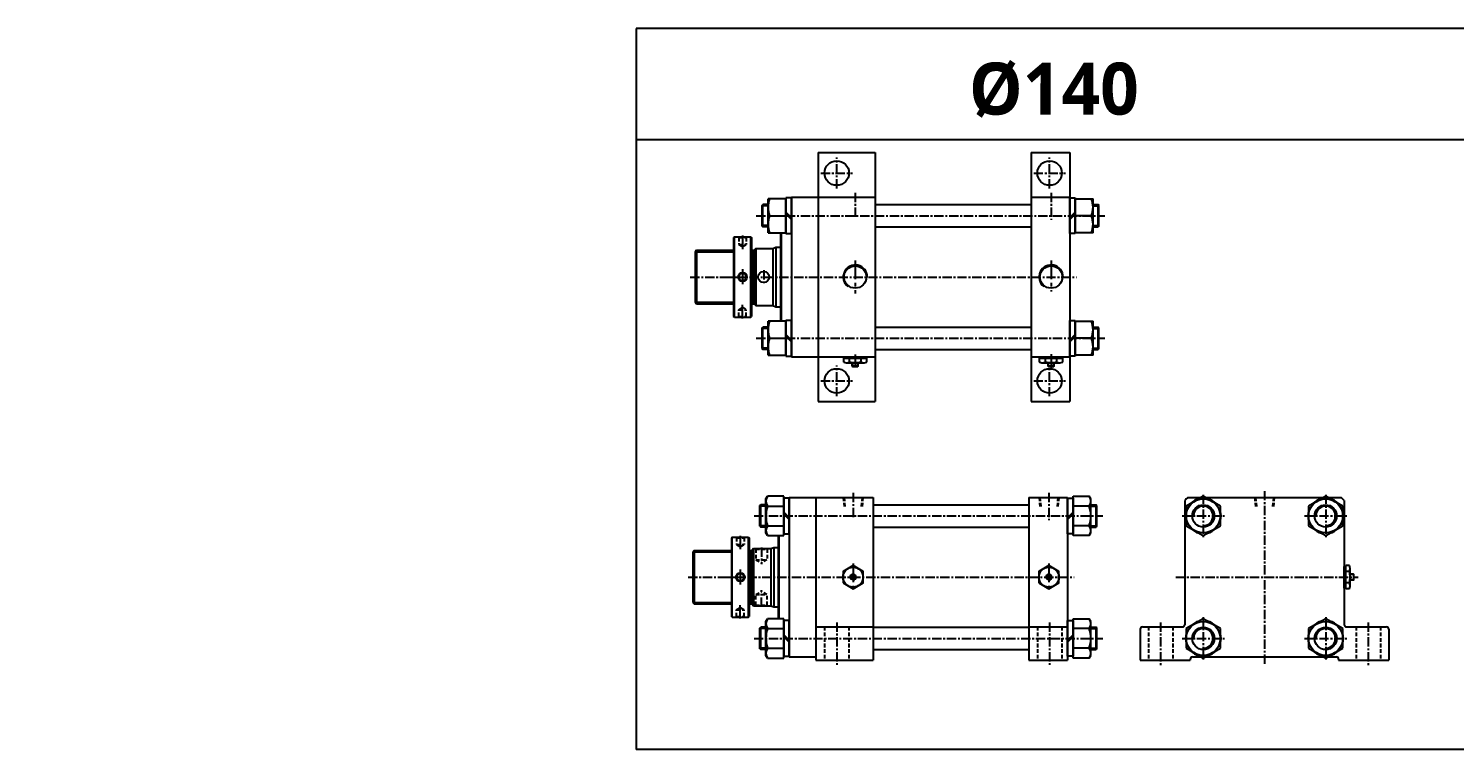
# Model space of a CAD drawing. Extents: x -819 to 5395, y -23 to 1964.
# Drawn here: x -819 to 1103, y -23 to 948 of the extents above; entities that cross this region are included whole.
import ezdxf

# ---------------------------------------------------------------- set-up
doc = ezdxf.new("R2010")
doc.units = 0
doc.header["$LTSCALE"] = 10
doc.header["$MEASUREMENT"] = 0
for name, pattern in [('CENTER', [2, 1.25, -0.25, 0.25, -0.25]), ('CENTERX2', [4, 2.5, -0.5, 0.5, -0.5]), ('HIDDENX2', [0.75, 0.5, -0.25])]:
    doc.linetypes.add(name, pattern=pattern)
doc.layers.get('0').update_dxf_attribs({"linetype": 'CONTINUOUS'})
for name, color, linetype in [('CEN', 1, 'CENTERX2'), ('CENTER', 1, 'CENTER'), ('CL', 1, 'CENTER'), ('DIM', 2, 'CONTINUOUS'), ('HID', 2, 'HIDDENX2'), ('ML', 7, 'CONTINUOUS')]:
    doc.layers.add(name, color=color, linetype=linetype)
doc.styles.add('GHS', font='romans', dxfattribs={"bigfont": 'ghs'})
doc.styles.add('문자', font='romans.shx')

msp = doc.modelspace()

# ---------------------------------------------------------------- linework, layer by layer
for p, q in [((3507, 948.4), (0, 948.4)), ((0, 948.4), (0, -22.6)), ((3507, 798.4), (0, 798.4)), ((3507, -22.6), (0, -22.6)), ((3507, -22.6), (0, -22.6))]:
    msp.add_line(p, q)
at = {"color": 7, "linetype": 'Continuous'}
for p, q in [((279.6, 499.2), (279.6, 504.2)), ((279.6, 504.2), (286, 504.2)), ((280.6, 504.2), (280.6, 506.2)), ((280.6, 506.2), (309.8, 506.2)), ((286, 504.2), (310.8, 504.2)), ((287.4, 499.2), (287.4, 504.2)), ((303, 499.2), (303, 504.2)), ((309.8, 504.2), (309.8, 506.2)), ((310.8, 499.2), (310.8, 504.2)), ((543.6, 499.2), (543.6, 504.2)), ((543.6, 504.2), (550, 504.2)), ((544.6, 504.2), (544.6, 506.2)), ((544.6, 506.2), (573.8, 506.2)), ((550, 504.2), (574.8, 504.2)), ((551.4, 499.2), (551.4, 504.2)), ((567, 499.2), (567, 504.2)), ((573.8, 504.2), (573.8, 506.2)), ((574.8, 499.2), (574.8, 504.2)), ((282.8, 498.2), (307.6, 498.2)), ((291.2, 498.5), (291.2, 498.5)), ((291.2, 493.7), (291.2, 498.2)), ((291.2, 493.7), (291.7, 493.2)), ((299.2, 493.7), (291.2, 493.7)), ((291.7, 493.2), (298.7, 493.2)), ((299.2, 493.7), (298.7, 493.2)), ((299.2, 493.7), (299.2, 498.2)), ((546.8, 498.2), (571.6, 498.2)), ((555.2, 498.5), (555.2, 498.5)), ((555.2, 493.7), (555.2, 498.2)), ((555.2, 493.7), (555.7, 493.2)), ((563.2, 493.7), (555.2, 493.7)), ((555.7, 493.2), (562.7, 493.2)), ((563.2, 493.7), (562.7, 493.2)), ((563.2, 493.7), (563.2, 498.2)), ((954.3, 194.8), (954.3, 224)), ((956.3, 224), (954.3, 224)), ((961.3, 225), (956.3, 225)), ((956.3, 200.2), (956.3, 225)), ((961.3, 217.2), (956.3, 217.2)), ((962.3, 197), (962.3, 221.8)), ((966.8, 213.4), (962.3, 213.4)), ((966.8, 213.4), (967.3, 212.9)), ((966.8, 213.4), (966.8, 205.4)), ((967.3, 205.9), (967.3, 212.9)), ((956.3, 194.8), (954.3, 194.8)), ((961.3, 201.6), (956.3, 201.6)), ((956.3, 193.8), (956.3, 200.2)), ((961.3, 193.8), (956.3, 193.8)), ((962, 205.4), (962, 205.4)), ((966.8, 205.4), (962.3, 205.4)), ((966.8, 205.4), (967.3, 205.9))]:
    msp.add_line(p, q, dxfattribs=at)
for points in [[(278.7, 201.6), (292.2, 193.8), (305.7, 201.6), (305.7, 217.2), (292.2, 225), (278.7, 217.2)], [(290.8, 211.9), (289.3, 209.4), (290.8, 206.9), (293.6, 206.9), (295.1, 209.4), (293.6, 211.9)], [(542.7, 201.6), (556.2, 193.8), (569.7, 201.6), (569.7, 217.2), (556.2, 225), (542.7, 217.2)], [(554.8, 211.9), (553.3, 209.4), (554.8, 206.9), (557.6, 206.9), (559.1, 209.4), (557.6, 211.9)]]:
    msp.add_lwpolyline(points, close=True, dxfattribs=at)
for centre, radius in [((292.2, 209.4), 13.5), ((292.2, 209.4), 3.5), ((556.2, 209.4), 13.5), ((556.2, 209.4), 3.5)]:
    msp.add_circle(centre, radius, dxfattribs=at)
for centre, radius, start, end in [((282.8, 503.9), 5.62, 235.6158, 270), ((283.5, 506.4), 8.22, 241.7006, 298.2994), ((295.2, 529.6), 31.3, 255.6172, 270.0141), ((295.2, 529.6), 31.3, 269.9859, 284.3828), ((306.9, 506.4), 8.22, 241.7006, 298.2994), ((546.8, 503.9), 5.62, 235.6158, 270), ((547.5, 506.4), 8.22, 241.7006, 298.2994), ((559.2, 529.6), 31.3, 255.6172, 270.0141), ((559.2, 529.6), 31.3, 269.9859, 284.3828), ((570.9, 506.4), 8.22, 241.7006, 298.2994), ((954.1, 221.1), 8.22, 331.7006, 28.2994), ((931, 209.4), 31.3, 359.9859, 14.3828), ((931, 209.4), 31.3, 345.6172, 0.0141), ((954.1, 197.7), 8.22, 331.7006, 28.2994), ((956.7, 197), 5.62, 325.6158, 0)]:
    msp.add_arc(centre, radius, start, end, dxfattribs=at)
at = {"layer": 'CEN'}
for p, q in [((143.2, 669.5), (143.2, 651.4)), ((295.2, 636), (295.2, 591.4)), ((559.2, 636), (559.2, 594.1)), ((143.2, 624.2), (143.2, 604)), ((125.1, 613.7), (160.4, 613.7)), ((143.2, 558), (143.2, 576)), ((295.2, 509.4), (295.2, 491.9)), ((559.2, 509.8), (559.2, 491.1)), ((140.2, 265.2), (140.2, 247.1)), ((140.2, 219.9), (140.2, 199.7)), ((292.2, 227.7), (292.2, 191.1)), ((556.2, 227.7), (556.2, 191.1)), ((122.1, 209.4), (157.4, 209.4)), ((140.2, 153.7), (140.2, 171.7))]:
    msp.add_line(p, q, dxfattribs=at)
at = {"layer": 'CENTER'}
for p, q in [((270.2, 733), (270.2, 774.5)), ((557.2, 733), (557.2, 774.5)), ((248.7, 753.7), (291.6, 753.7)), ((535.7, 753.7), (578.6, 753.7)), ((295.2, 727.2), (295.2, 692.4)), ((559.2, 727.2), (559.2, 690.5)), ((161.7, 696.2), (631.7, 696.2)), ((171.7, 622.8), (171.7, 603.9)), ((72.8, 613.7), (593.2, 613.7)), ((161.7, 531.2), (631.7, 531.2)), ((270.2, 453), (270.2, 494.5)), ((557.2, 453), (557.2, 494.5)), ((248.7, 473.7), (291.6, 473.7)), ((535.7, 473.7), (578.6, 473.7)), ((292.2, 322.9), (292.2, 288.1)), ((556.2, 322.9), (556.2, 286.2)), ((846.8, 325.4), (846.8, 90.4)), ((158.7, 291.9), (628.7, 291.9)), ((168.7, 249.4), (168.7, 226.7)), ((69.8, 209.4), (590.2, 209.4)), ((727.2, 209.4), (973, 209.4)), ((168.7, 169.5), (168.7, 192.1)), ((270.2, 148.4), (270.2, 91.4)), ((557.2, 148.4), (557.2, 91.4)), ((706.8, 148.4), (706.8, 90.4)), ((986.8, 148.4), (986.8, 90.4)), ((158.7, 126.9), (628.7, 126.9))]:
    msp.add_line(p, q, dxfattribs=at)
at = {"layer": 'CL'}
for p, q in [((764.3, 320.5), (764.3, 263.4)), ((929.3, 320.5), (929.3, 263.4)), ((735.8, 291.9), (792.8, 291.9)), ((900.8, 291.9), (957.8, 291.9)), ((764.3, 155.5), (764.3, 98.4)), ((929.3, 155.5), (929.3, 98.4)), ((735.8, 126.9), (792.8, 126.9)), ((900.8, 126.9), (957.8, 126.9))]:
    msp.add_line(p, q, dxfattribs=at)
at = {"layer": 'DIM'}
for p, q in [((79.2, 647.7), (131.2, 647.7)), ((155.2, 647.7), (157.2, 647.7)), ((157.2, 647.7), (159.2, 648.9)), ((79.2, 579.7), (131.2, 579.7)), ((155.2, 579.7), (157.2, 579.7)), ((157.2, 579.7), (159.2, 578.6)), ((76.2, 243.4), (128.2, 243.4)), ((152.2, 243.4), (154.2, 243.4)), ((154.2, 243.4), (156.2, 244.6)), ((76.2, 175.4), (128.2, 175.4)), ((152.2, 175.4), (154.2, 175.4)), ((154.2, 175.4), (156.2, 174.3))]:
    msp.add_line(p, q, dxfattribs=at)
for centre in [(295.2, 613.7), (559.2, 613.7)]:
    msp.add_arc(centre, 16.2, 0, 231.9959, dxfattribs=at)
at = {"layer": 'HID'}
for p, q in [((138.2, 666.7), (137.2, 667.7)), ((138.2, 666.7), (138.2, 657.7)), ((138.2, 666.7), (148.2, 666.7)), ((138.2, 657.7), (148.2, 657.7)), ((138.2, 657.7), (143.2, 654.6)), ((143.2, 654.6), (148.2, 657.7)), ((148.2, 666.7), (149.2, 667.7)), ((148.2, 666.7), (148.2, 657.7)), ((138.2, 560.7), (137.2, 559.7)), ((138.2, 569.7), (143.2, 572.9)), ((138.2, 560.7), (138.2, 569.7)), ((138.2, 569.7), (148.2, 569.7)), ((138.2, 560.7), (148.2, 560.7)), ((143.2, 572.9), (148.2, 569.7)), ((148.2, 560.7), (148.2, 569.7)), ((148.2, 560.7), (149.2, 559.7)), ((279, 316.9), (280.2, 302.9)), ((280.1, 316.9), (281.4, 302.9)), ((304.3, 316.9), (303, 302.9)), ((305.4, 316.9), (304.2, 302.9)), ((543, 316.9), (544.2, 302.9)), ((544.1, 316.9), (545.4, 302.9)), ((568.3, 316.9), (567, 302.9)), ((569.4, 316.9), (568.2, 302.9)), ((833.6, 316.9), (834.8, 302.9)), ((834.7, 316.9), (836, 302.9)), ((858.9, 316.9), (857.6, 302.9)), ((860, 316.9), (858.8, 302.9)), ((135.2, 262.4), (134.2, 263.4)), ((135.2, 262.4), (135.2, 253.4)), ((135.2, 262.4), (145.2, 262.4)), ((135.2, 253.4), (145.2, 253.4)), ((135.2, 253.4), (140.2, 250.3)), ((140.2, 250.3), (145.2, 253.4)), ((145.2, 262.4), (146.2, 263.4)), ((145.2, 262.4), (145.2, 253.4)), ((160.7, 247.7), (161.2, 247.2)), ((161.2, 247.2), (161.2, 232.9)), ((161.2, 247.2), (176.2, 247.2)), ((161.2, 232.9), (176.2, 232.9)), ((161.2, 232.9), (168.7, 228.6)), ((176.1, 232.9), (168.7, 228.6)), ((176.7, 247.7), (176.2, 247.2)), ((176.2, 247.2), (176.2, 232.9)), ((161.2, 185.9), (168.7, 190.2)), ((161.2, 185.9), (176.2, 185.9)), ((161.2, 171.7), (161.2, 185.9)), ((176.1, 185.9), (168.7, 190.2)), ((176.2, 171.7), (176.2, 185.9)), ((135.2, 156.4), (134.2, 155.4)), ((135.2, 165.4), (140.2, 168.6)), ((135.2, 156.4), (135.2, 165.4)), ((135.2, 165.4), (145.2, 165.4)), ((135.2, 156.4), (145.2, 156.4)), ((140.2, 168.6), (145.2, 165.4)), ((145.2, 156.4), (145.2, 165.4)), ((145.2, 156.4), (146.2, 155.4)), ((160.7, 171.2), (161.2, 171.7)), ((161.2, 171.7), (176.2, 171.7)), ((176.7, 171.2), (176.2, 171.7)), ((253.7, 142.4), (253.7, 97.4)), ((286.7, 142.4), (286.7, 97.4)), ((540.7, 142.4), (540.7, 97.4)), ((573.7, 142.4), (573.7, 97.4)), ((690.3, 142.4), (690.3, 97.4)), ((723.3, 142.4), (723.3, 97.4)), ((970.3, 142.4), (970.3, 97.4)), ((1003.3, 142.4), (1003.3, 97.4))]:
    msp.add_line(p, q, dxfattribs=at)
at = {"layer": 'ML'}
for p, q in [((245.2, 781.2), (245.2, 446.2)), ((245.2, 781.2), (322.2, 781.2)), ((322.2, 781.2), (322.2, 446.2)), ((532.2, 781.2), (532.2, 446.2)), ((532.2, 781.2), (584.2, 781.2)), ((584.2, 781.2), (584.2, 446.2)), ((177.7, 673.2), (177.7, 719.2)), ((201.7, 719.2), (177.7, 719.2)), ((201.7, 720.2), (201.7, 672.3)), ((209.2, 720.2), (201.7, 720.2)), ((201.7, 673.2), (201.7, 719.2)), ((209.2, 721.2), (209.2, 506.2)), ((209.2, 721.2), (322.2, 721.2)), ((209.2, 672.3), (209.2, 720.2)), ((532.2, 721.2), (584.2, 721.2)), ((584.2, 672.3), (584.2, 720.2)), ((584.2, 720.2), (591.7, 720.2)), ((591.7, 720.2), (591.7, 672.3)), ((591.7, 673.2), (591.7, 719.2)), ((591.7, 719.2), (615.7, 719.2)), ((615.7, 673.2), (615.7, 719.2)), ((169.7, 710.2), (170.7, 711.2)), ((169.7, 682.2), (169.7, 710.2)), ((177.7, 711.2), (170.7, 711.2)), ((170.7, 681.2), (170.7, 711.2)), ((179.8, 696.2), (201.7, 696.2)), ((201.7, 701.2), (209.2, 693.7)), ((201.7, 698.7), (209.2, 691.2)), ((322.2, 711.2), (532.2, 711.2)), ((591.7, 701.2), (584.2, 693.7)), ((591.7, 698.7), (584.2, 691.2)), ((613.6, 696.2), (591.7, 696.2)), ((615.7, 711.2), (622.7, 711.2)), ((623.7, 710.2), (622.7, 711.2)), ((622.7, 681.2), (622.7, 711.2)), ((623.7, 682.2), (623.7, 710.2)), ((169.7, 682.2), (170.7, 681.2)), ((177.7, 681.2), (170.7, 681.2)), ((177.7, 673.2), (201.7, 673.2)), ((194.2, 673.2), (194.2, 554.2)), ((195.2, 673.2), (195.2, 554.2)), ((322.2, 681.2), (532.2, 681.2)), ((615.7, 673.2), (591.7, 673.2)), ((615.7, 681.2), (622.7, 681.2)), ((623.7, 682.2), (622.7, 681.2)), ((132.2, 667.7), (131.2, 666.7)), ((131.2, 666.7), (131.2, 560.7)), ((132.2, 667.7), (154.2, 667.7)), ((132.2, 559.7), (132.2, 667.7)), ((154.2, 667.7), (155.2, 666.7)), ((154.2, 559.7), (154.2, 667.7)), ((155.2, 666.7), (155.2, 560.7)), ((184.2, 652.2), (188.2, 653.7)), ((188.2, 653.7), (194.2, 653.7)), ((188.2, 653.7), (188.2, 573.7)), ((201.7, 672.3), (209.2, 672.3)), ((591.7, 672.3), (584.2, 672.3)), ((81.2, 649.7), (79.2, 647.7)), ((79.2, 647.7), (79.2, 579.7)), ((81.2, 649.7), (131.2, 649.7)), ((81.2, 649.7), (81.2, 577.7)), ((155.2, 649.7), (159.2, 649.7)), ((157.2, 649.7), (157.2, 577.7)), ((161.2, 652.2), (159.2, 650.2)), ((159.2, 650.2), (159.2, 577.2)), ((161.2, 652.2), (161.2, 575.2)), ((161.2, 652.2), (184.2, 652.2)), ((184.2, 652.2), (184.2, 575.2)), ((79.2, 579.7), (81.2, 577.7)), ((81.2, 577.7), (131.2, 577.7)), ((155.2, 577.7), (159.2, 577.7)), ((159.2, 577.2), (161.2, 575.2)), ((132.2, 559.7), (131.2, 560.7)), ((132.2, 559.7), (154.2, 559.7)), ((154.2, 559.7), (155.2, 560.7)), ((161.2, 575.2), (184.2, 575.2)), ((184.2, 575.2), (188.2, 573.7)), ((188.2, 573.7), (194.2, 573.7)), ((169.7, 545.2), (170.7, 546.2)), ((169.7, 517.2), (169.7, 545.2)), ((177.7, 546.2), (170.7, 546.2)), ((170.7, 516.2), (170.7, 546.2)), ((177.7, 508.2), (177.7, 554.2)), ((201.7, 554.2), (177.7, 554.2)), ((201.7, 555.2), (201.7, 507.3)), ((209.2, 555.2), (201.7, 555.2)), ((201.7, 508.2), (201.7, 554.2)), ((209.2, 507.3), (209.2, 555.2)), ((322.2, 546.2), (532.2, 546.2)), ((584.2, 507.3), (584.2, 555.2)), ((584.2, 555.2), (591.7, 555.2)), ((591.7, 555.2), (591.7, 507.3)), ((591.7, 508.2), (591.7, 554.2)), ((591.7, 554.2), (615.7, 554.2)), ((615.7, 508.2), (615.7, 554.2)), ((615.7, 546.2), (622.7, 546.2)), ((623.7, 545.2), (622.7, 546.2)), ((622.7, 516.2), (622.7, 546.2)), ((623.7, 517.2), (623.7, 545.2)), ((179.8, 531.2), (201.7, 531.2)), ((201.7, 536.2), (209.2, 528.7)), ((201.7, 533.7), (209.2, 526.2)), ((591.7, 536.2), (584.2, 528.7)), ((591.7, 533.7), (584.2, 526.2)), ((613.6, 531.2), (591.7, 531.2)), ((169.7, 517.2), (170.7, 516.2)), ((177.7, 516.2), (170.7, 516.2)), ((177.7, 508.2), (201.7, 508.2)), ((201.7, 507.3), (209.2, 507.3)), ((209.2, 506.2), (322.2, 506.2)), ((322.2, 516.2), (532.2, 516.2)), ((532.2, 506.2), (584.2, 506.2)), ((591.7, 507.3), (584.2, 507.3)), ((615.7, 508.2), (591.7, 508.2)), ((615.7, 516.2), (622.7, 516.2)), ((623.7, 517.2), (622.7, 516.2)), ((245.2, 446.2), (322.2, 446.2)), ((532.2, 446.2), (584.2, 446.2)), ((174.7, 314.9), (176.8, 318.5)), ((174.7, 268.9), (174.7, 314.9)), ((198.7, 318.5), (176.8, 318.5)), ((198.7, 265.4), (198.7, 318.5)), ((198.7, 315.9), (198.7, 268)), ((206.2, 315.9), (198.7, 315.9)), ((206.2, 316.9), (206.2, 101.9)), ((206.2, 316.9), (319.2, 316.9)), ((206.2, 268), (206.2, 315.9)), ((242.2, 316.9), (242.2, 97.4)), ((319.2, 316.9), (319.2, 97.4)), ((529.2, 316.9), (581.2, 316.9)), ((529.2, 316.9), (529.2, 97.4)), ((581.2, 316.9), (581.2, 97.4)), ((581.2, 268), (581.2, 315.9)), ((581.2, 315.9), (588.7, 315.9)), ((588.7, 265.4), (588.7, 318.5)), ((588.7, 318.5), (610.6, 318.5)), ((588.7, 315.9), (588.7, 268)), ((612.7, 314.9), (610.6, 318.5)), ((612.7, 268.9), (612.7, 314.9)), ((739.3, 312.6), (739.3, 145.4)), ((764.3, 318.5), (741.3, 305.2)), ((743.6, 316.9), (950, 316.9)), ((787.3, 305.2), (764.3, 318.5)), ((929.3, 318.5), (906.3, 305.2)), ((952.3, 305.2), (929.3, 318.5)), ((954.3, 312.6), (954.3, 145.4)), ((166.7, 305.9), (167.7, 306.9)), ((166.7, 277.9), (166.7, 305.9)), ((174.7, 306.9), (167.7, 306.9)), ((167.7, 276.9), (167.7, 306.9)), ((176.8, 305.2), (198.7, 305.2)), ((198.7, 296.9), (206.2, 289.4)), ((198.7, 294.4), (206.2, 286.9)), ((319.2, 306.9), (529.2, 306.9)), ((588.7, 296.9), (581.2, 289.4)), ((588.7, 294.4), (581.2, 286.9)), ((610.6, 305.2), (588.7, 305.2)), ((612.7, 306.9), (619.7, 306.9)), ((620.7, 305.9), (619.7, 306.9)), ((619.7, 276.9), (619.7, 306.9)), ((620.7, 277.9), (620.7, 305.9)), ((741.3, 305.2), (741.3, 278.6)), ((787.3, 278.6), (787.3, 305.2)), ((906.3, 305.2), (906.3, 278.6)), ((952.3, 278.6), (952.3, 305.2)), ((166.7, 277.9), (167.7, 276.9)), ((174.7, 276.9), (167.7, 276.9)), ((176.8, 278.6), (198.7, 278.6)), ((319.2, 276.9), (529.2, 276.9)), ((610.6, 278.6), (588.7, 278.6)), ((612.7, 276.9), (619.7, 276.9)), ((620.7, 277.9), (619.7, 276.9)), ((741.3, 278.6), (764.3, 265.4)), ((764.3, 265.4), (787.3, 278.6)), ((906.3, 278.6), (929.3, 265.4)), ((929.3, 265.4), (952.3, 278.6)), ((129.2, 263.4), (128.2, 262.4)), ((128.2, 262.4), (128.2, 156.4)), ((129.2, 263.4), (151.2, 263.4)), ((129.2, 155.4), (129.2, 263.4)), ((151.2, 263.4), (152.2, 262.4)), ((151.2, 155.4), (151.2, 263.4)), ((152.2, 262.4), (152.2, 156.4)), ((176.8, 265.4), (174.7, 268.9)), ((176.8, 265.4), (198.7, 265.4)), ((191.2, 265.4), (191.2, 153.5)), ((192.2, 265.4), (192.2, 153.5)), ((198.7, 268), (206.2, 268)), ((588.7, 268), (581.2, 268)), ((610.6, 265.4), (588.7, 265.4)), ((610.6, 265.4), (612.7, 268.9)), ((78.2, 245.4), (76.2, 243.4)), ((76.2, 243.4), (76.2, 175.4)), ((78.2, 245.4), (128.2, 245.4)), ((78.2, 245.4), (78.2, 173.4)), ((152.2, 245.4), (156.2, 245.4)), ((154.2, 245.4), (154.2, 173.4)), ((158.2, 247.9), (156.2, 245.9)), ((156.2, 245.9), (156.2, 172.9)), ((158.2, 247.9), (181.2, 247.9)), ((158.2, 247.9), (158.2, 170.9)), ((181.2, 247.9), (185.2, 249.4)), ((181.2, 247.9), (181.2, 170.9)), ((185.2, 249.4), (191.2, 249.4)), ((185.2, 249.4), (185.2, 169.4)), ((76.2, 175.4), (78.2, 173.4)), ((78.2, 173.4), (128.2, 173.4)), ((152.2, 173.4), (156.2, 173.4)), ((129.2, 155.4), (128.2, 156.4)), ((129.2, 155.4), (151.2, 155.4)), ((151.2, 155.4), (152.2, 156.4)), ((156.2, 172.9), (158.2, 170.9)), ((158.2, 170.9), (181.2, 170.9)), ((181.2, 170.9), (185.2, 169.4)), ((185.2, 169.4), (191.2, 169.4)), ((166.7, 140.9), (167.7, 141.9)), ((166.7, 112.9), (166.7, 140.9)), ((174.7, 141.9), (167.7, 141.9)), ((167.7, 111.9), (167.7, 141.9)), ((174.7, 149.9), (176.8, 153.5)), ((174.7, 103.9), (174.7, 149.9)), ((198.7, 153.5), (176.8, 153.5)), ((176.8, 140.2), (198.7, 140.2)), ((198.7, 100.4), (198.7, 153.5)), ((198.7, 150.9), (198.7, 103)), ((206.2, 150.9), (198.7, 150.9)), ((206.2, 103), (206.2, 150.9)), ((242.2, 142.4), (319.2, 142.4)), ((319.2, 141.9), (529.2, 141.9)), ((529.2, 142.4), (581.2, 142.4)), ((581.2, 103), (581.2, 150.9)), ((581.2, 150.9), (588.7, 150.9)), ((588.7, 100.4), (588.7, 153.5)), ((588.7, 153.5), (610.6, 153.5)), ((588.7, 150.9), (588.7, 103)), ((610.6, 140.2), (588.7, 140.2)), ((612.7, 149.9), (610.6, 153.5)), ((612.7, 103.9), (612.7, 149.9)), ((612.7, 141.9), (619.7, 141.9)), ((620.7, 140.9), (619.7, 141.9)), ((619.7, 111.9), (619.7, 141.9)), ((620.7, 112.9), (620.7, 140.9)), ((679.3, 139.4), (679.3, 97.4)), ((682.3, 142.4), (736.3, 142.4)), ((764.3, 153.5), (741.3, 140.2)), ((741.3, 140.2), (741.3, 113.6)), ((787.3, 140.2), (764.3, 153.5)), ((787.3, 113.6), (787.3, 140.2)), ((929.3, 153.5), (906.3, 140.2)), ((906.3, 140.2), (906.3, 113.6)), ((952.3, 140.2), (929.3, 153.5)), ((952.3, 113.6), (952.3, 140.2)), ((957.3, 142.4), (1011.3, 142.4)), ((1014.3, 139.4), (1014.3, 97.4)), ((198.7, 131.9), (206.2, 124.4)), ((198.7, 129.4), (206.2, 121.9)), ((588.7, 131.9), (581.2, 124.4)), ((588.7, 129.4), (581.2, 121.9)), ((166.7, 112.9), (167.7, 111.9)), ((174.7, 111.9), (167.7, 111.9)), ((176.8, 100.4), (174.7, 103.9)), ((176.8, 113.6), (198.7, 113.6)), ((176.8, 100.4), (198.7, 100.4)), ((198.7, 103), (206.2, 103)), ((206.2, 101.9), (242.2, 101.9)), ((242.2, 97.4), (319.2, 97.4)), ((319.2, 111.9), (529.2, 111.9)), ((529.2, 97.4), (581.2, 97.4)), ((588.7, 103), (581.2, 103)), ((610.6, 113.6), (588.7, 113.6)), ((610.6, 100.4), (588.7, 100.4)), ((610.6, 100.4), (612.7, 103.9)), ((612.7, 111.9), (619.7, 111.9)), ((620.7, 112.9), (619.7, 111.9)), ((679.3, 97.4), (746.8, 97.4)), ((741.3, 113.6), (764.3, 100.4)), ((746.8, 98.9), (746.8, 97.4)), ((749.8, 101.9), (943.8, 101.9)), ((764.3, 100.4), (787.3, 113.6)), ((906.3, 113.6), (929.3, 100.4)), ((929.3, 100.4), (952.3, 113.6)), ((946.8, 98.9), (946.8, 97.4)), ((946.8, 97.4), (1014.3, 97.4))]:
    msp.add_line(p, q, dxfattribs=at)
at = {"layer": 'ML', "color": 2}
for p, q in [((177.7, 709.5), (169.7, 709.5)), ((615.7, 709.5), (623.7, 709.5)), ((177.7, 683), (169.7, 683)), ((615.7, 683), (623.7, 683)), ((177.7, 544.5), (169.7, 544.5)), ((615.7, 544.5), (623.7, 544.5)), ((177.7, 518), (169.7, 518)), ((615.7, 518), (623.7, 518)), ((291.7, 498.4), (291.7, 498.4)), ((291.7, 493.2), (291.7, 498.2)), ((298.7, 493.2), (298.7, 498.2)), ((555.7, 498.4), (555.7, 498.4)), ((555.7, 493.2), (555.7, 498.2)), ((562.7, 493.2), (562.7, 498.2)), ((174.7, 305.2), (166.7, 305.2)), ((612.7, 305.2), (620.7, 305.2)), ((174.7, 278.7), (166.7, 278.7)), ((612.7, 278.7), (620.7, 278.7)), ((967.3, 212.9), (962.3, 212.9)), ((962.1, 205.9), (962.1, 205.9)), ((967.3, 205.9), (962.3, 205.9)), ((174.7, 140.2), (166.7, 140.2)), ((612.7, 140.2), (620.7, 140.2)), ((174.7, 113.7), (166.7, 113.7)), ((612.7, 113.7), (620.7, 113.7))]:
    msp.add_line(p, q, dxfattribs=at)
at = {"layer": 'ML'}
for centre, radius in [((270.2, 753.7), 16.5), ((557.2, 753.7), 16.5), ((143.2, 613.7), 6), ((143.2, 613.7), 5), ((143.2, 613.7), 5), ((171.7, 613.7), 7.5), ((295.2, 613.7), 15.1), ((559.2, 613.7), 15.1), ((270.2, 473.7), 16.5), ((557.2, 473.7), 16.5), ((764.3, 291.9), 23), ((929.3, 291.9), 23), ((764.3, 291.9), 15), ((929.3, 291.9), 15), ((140.2, 209.4), 6), ((140.2, 209.4), 5), ((140.2, 209.4), 5), ((764.3, 126.9), 23), ((764.3, 126.9), 15), ((929.3, 126.9), 23), ((929.3, 126.9), 15)]:
    msp.add_circle(centre, radius, dxfattribs=at)
for centre, radius, start, end in [((210.9, 707.7), 33.2, 159.7297, 200.2703), ((582.5, 707.7), 33.2, 339.7297, 20.2703), ((210.9, 684.7), 33.2, 159.7297, 200.2703), ((582.5, 684.7), 33.2, 339.7297, 20.2703), ((210.9, 542.7), 33.2, 159.7297, 200.2703), ((582.5, 542.7), 33.2, 339.7297, 20.2703), ((210.9, 519.7), 33.2, 159.7297, 200.2703), ((582.5, 519.7), 33.2, 339.7297, 20.2703), ((186.5, 311.8), 11.7, 145.591, 214.409), ((601, 311.8), 11.7, 325.591, 34.409), ((846.8, 209.4), 149, 133.8235, 136.1765), ((764.3, 291.9), 23.9, 103.8129, 136.1845), ((764.3, 291.9), 23.9, 43.8155, 76.1871), ((929.3, 291.9), 23.9, 103.8129, 136.1845), ((929.3, 291.9), 23.9, 43.8155, 76.1871), ((846.8, 209.4), 149, 43.8235, 46.1765), ((220.7, 291.6), 46, 162.8014, 179.5998), ((220.7, 292.2), 46, 180.4002, 197.1986), ((566.7, 291.6), 46, 0.4002, 17.1986), ((566.7, 292.2), 46, 342.8014, 359.5998), ((764.3, 291.9), 23.9, 163.8083, 196.1917), ((764.3, 291.9), 23.9, 343.8083, 16.1917), ((929.3, 291.9), 23.9, 163.8083, 196.1917), ((929.3, 291.9), 23.9, 343.8083, 16.1917), ((186.5, 272), 11.7, 145.591, 214.409), ((601, 272), 11.7, 325.591, 34.409), ((764.3, 291.9), 23.9, 223.8155, 256.1871), ((764.3, 291.9), 23.9, 283.8129, 316.1845), ((929.3, 291.9), 23.9, 223.8155, 256.1871), ((929.3, 291.9), 23.9, 283.8129, 316.1845), ((186.5, 146.8), 11.7, 145.591, 214.409), ((220.7, 126.6), 46, 162.8014, 179.5998), ((601, 146.8), 11.7, 325.591, 34.409), ((566.7, 126.6), 46, 0.4002, 17.1986), ((682.3, 139.4), 3, 90, 180), ((736.3, 145.4), 3, 270, 0), ((764.3, 126.9), 23.9, 103.8129, 136.1845), ((764.3, 126.9), 23.9, 43.8155, 76.1871), ((929.3, 126.9), 23.9, 103.8129, 136.1845), ((929.3, 126.9), 23.9, 43.8155, 76.1871), ((957.3, 145.4), 3, 180, 270), ((1011.3, 139.4), 3, 0, 90), ((220.7, 127.2), 46, 180.4002, 197.1986), ((566.7, 127.2), 46, 342.8014, 359.5998), ((764.3, 126.9), 23.9, 163.8083, 196.1917), ((764.3, 126.9), 23.9, 343.8083, 16.1917), ((929.3, 126.9), 23.9, 163.8083, 196.1917), ((929.3, 126.9), 23.9, 343.8083, 16.1917), ((186.5, 107), 11.7, 145.591, 214.409), ((601, 107), 11.7, 325.591, 34.409), ((749.8, 98.9), 3, 90, 180), ((764.3, 126.9), 23.9, 223.8155, 256.1871), ((764.3, 126.9), 23.9, 283.8129, 316.1845), ((929.3, 126.9), 23.9, 223.8155, 256.1871), ((929.3, 126.9), 23.9, 283.8129, 316.1845), ((943.8, 98.9), 3, 0, 90)]:
    msp.add_arc(centre, radius, start, end, dxfattribs=at)
at = {"layer": 'ML', "color": 2}
for centre, radius in [((764.3, 291.9), 13.2), ((929.3, 291.9), 13.2), ((292.2, 209.4), 4), ((556.2, 209.4), 4), ((764.3, 126.9), 13.2), ((929.3, 126.9), 13.2)]:
    msp.add_arc(centre, radius, 270, 180, dxfattribs=at)

# ---------------------------------------------------------------- texts
at = {"insert": (448.4, 902.4), "char_height": 70, "attachment_point": 1, "style": '문자'}
msp.add_mtext_dynamic_manual_height_columns('{\\fMalgun Gothic|b1|i0|c129|p50;%%C140}', width=124.533, gutter_width=16, heights=[-75.6], dxfattribs=at)
at = {"layer": 'ML', "color": 2, "insert": (-819.3, 74.1), "char_height": 3, "attachment_point": 7, "style": 'GHS'}
msp.add_mtext('\\A1;', dxfattribs=at)

doc.saveas('drawing.dxf')
